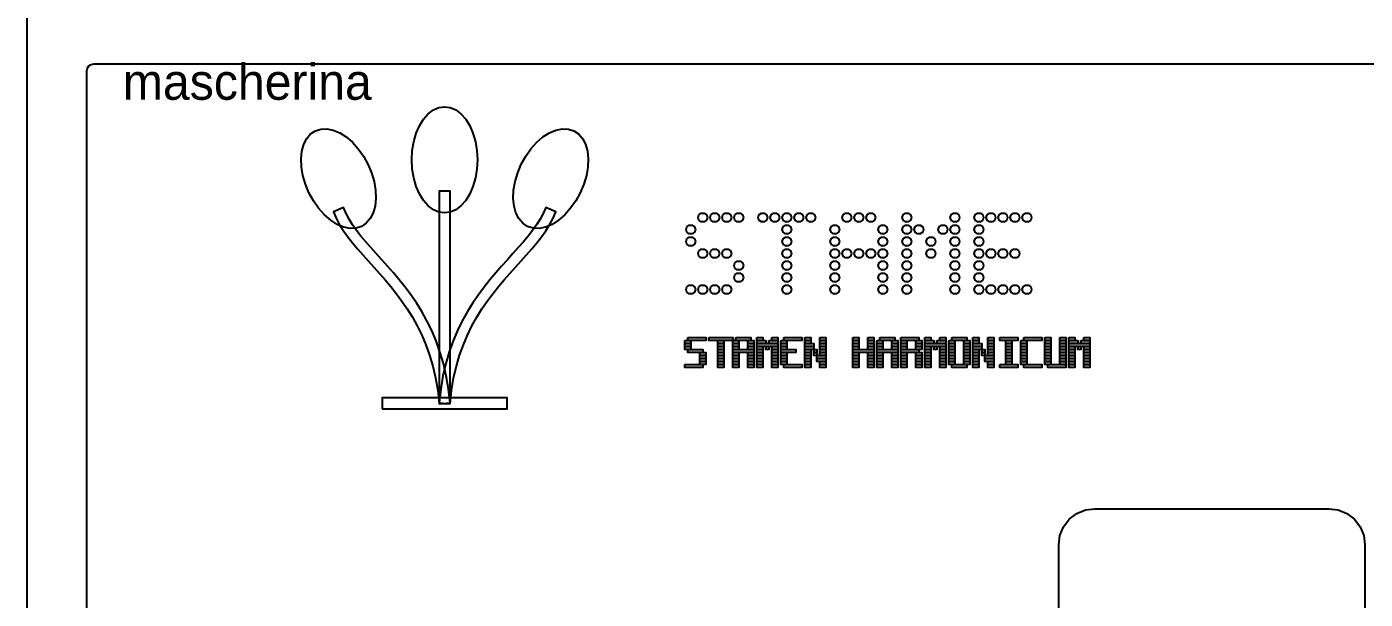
# Model space of a CAD drawing. Header units: millimetres. Extents: x 0 to 390, y 0 to 390.
# Drawn here: x 0 to 111.5, y 194.8 to 242.5 of the extents above; entities that cross this region are included whole.
import ezdxf

# ---------------------------------------------------------------- set-up
doc = ezdxf.new("R2010")
doc.units = ezdxf.units.MM
for name, color, linetype in [('INCISIONE', 7, 'CONTINUOUS'), ('SEGNO', 5, 'CONTINUOUS'), ('TAGLIO', 1, 'CONTINUOUS')]:
    doc.layers.add(name, color=color, linetype=linetype)

msp = doc.modelspace()

# ---------------------------------------------------------------- linework, layer by layer
at = {"layer": 'INCISIONE'}
for points in [[(37.53, 231.38), (37.489, 230.612), (37.365, 229.868), (37.164, 229.17), (36.891, 228.539), (36.555, 227.994), (36.165, 227.552), (35.734, 227.227), (35.274, 227.027), (34.8, 226.96), (34.326, 227.027), (33.866, 227.227), (33.435, 227.552), (33.045, 227.994), (32.709, 228.539), (32.436, 229.17), (32.235, 229.868), (32.111, 230.612), (32.07, 231.38), (32.111, 232.148), (32.235, 232.892), (32.436, 233.59), (32.709, 234.221), (33.045, 234.766), (33.435, 235.208), (33.866, 235.533), (34.326, 235.733), (34.8, 235.8), (35.274, 235.733), (35.734, 235.533), (36.165, 235.208), (36.555, 234.766), (36.891, 234.221), (37.164, 233.59), (37.365, 232.892), (37.489, 232.148)], [(28.418, 231.007), (28.715, 230.298), (28.928, 229.575), (29.05, 228.858), (29.079, 228.171), (29.013, 227.534), (28.854, 226.967), (28.607, 226.486), (28.28, 226.107), (27.883, 225.84), (27.426, 225.694), (26.926, 225.674), (26.396, 225.78), (25.853, 226.008), (25.313, 226.352), (24.792, 226.802), (24.308, 227.343), (23.873, 227.959), (23.502, 228.633), (23.205, 229.342), (22.992, 230.065), (22.87, 230.782), (22.841, 231.469), (22.907, 232.106), (23.066, 232.673), (23.313, 233.154), (23.64, 233.533), (24.037, 233.8), (24.494, 233.946), (24.994, 233.966), (25.524, 233.86), (26.067, 233.632), (26.607, 233.288), (27.128, 232.838), (27.612, 232.297), (28.047, 231.681)], [(46.098, 228.633), (45.727, 227.959), (45.292, 227.343), (44.808, 226.802), (44.287, 226.352), (43.747, 226.008), (43.204, 225.78), (42.674, 225.674), (42.174, 225.694), (41.717, 225.84), (41.32, 226.107), (40.993, 226.486), (40.746, 226.967), (40.587, 227.534), (40.521, 228.171), (40.55, 228.858), (40.672, 229.575), (40.885, 230.298), (41.182, 231.007), (41.553, 231.681), (41.988, 232.297), (42.472, 232.838), (42.993, 233.288), (43.533, 233.632), (44.076, 233.86), (44.606, 233.966), (45.106, 233.946), (45.563, 233.8), (45.96, 233.533), (46.287, 233.154), (46.534, 232.673), (46.693, 232.106), (46.759, 231.469), (46.73, 230.782), (46.608, 230.065), (46.395, 229.342)], [(35.255, 211.1), (35.255, 211.85), (35.255, 212.605), (35.255, 213.363), (35.255, 214.125), (35.255, 214.889), (35.255, 215.654), (35.255, 216.42), (35.255, 217.186), (35.255, 217.951), (35.255, 218.714), (35.255, 219.475), (35.255, 220.233), (35.255, 220.986), (35.255, 221.735), (35.255, 222.478), (35.255, 223.214), (35.255, 223.943), (35.255, 224.665), (35.255, 225.377), (35.255, 226.08), (35.255, 226.773), (35.255, 227.454), (35.255, 228.123), (35.255, 228.78), (34.345, 228.78), (34.345, 228.123), (34.345, 227.454), (34.345, 226.773), (34.345, 226.08), (34.345, 225.377), (34.345, 224.665), (34.345, 223.943), (34.345, 223.214), (34.345, 222.478), (34.345, 221.735), (34.345, 220.986), (34.345, 220.232), (34.345, 219.475), (34.345, 218.714), (34.345, 217.951), (34.345, 217.186), (34.345, 216.42), (34.345, 215.654), (34.345, 214.889), (34.345, 214.125), (34.345, 213.363), (34.345, 212.605), (34.345, 211.85), (34.345, 211.1)], [(35.252, 211.15), (35.124, 212.298), (34.938, 213.393), (34.7, 214.424), (34.415, 215.396), (34.088, 216.31), (33.723, 217.171), (33.325, 217.982), (32.9, 218.746), (32.453, 219.465), (31.987, 220.145), (31.51, 220.788), (31.025, 221.398), (30.537, 221.978), (30.052, 222.532), (29.575, 223.064), (29.109, 223.577), (28.661, 224.074), (28.235, 224.559), (27.835, 225.035), (27.466, 225.504), (27.133, 225.971), (26.84, 226.436), (26.59, 226.905), (26.378, 227.399), (25.542, 227.041), (25.77, 226.51), (26.053, 225.979), (26.378, 225.463), (26.738, 224.959), (27.129, 224.461), (27.545, 223.966), (27.981, 223.469), (28.434, 222.967), (28.899, 222.454), (29.371, 221.929), (29.846, 221.386), (30.32, 220.822), (30.788, 220.234), (31.246, 219.617), (31.69, 218.968), (32.116, 218.284), (32.519, 217.56), (32.895, 216.794), (33.24, 215.98), (33.55, 215.115), (33.82, 214.194), (34.046, 213.215), (34.223, 212.172), (34.348, 211.05)], [(35.252, 211.05), (35.377, 212.172), (35.554, 213.215), (35.78, 214.194), (36.05, 215.115), (36.36, 215.98), (36.705, 216.794), (37.081, 217.56), (37.484, 218.284), (37.91, 218.968), (38.354, 219.617), (38.812, 220.234), (39.28, 220.822), (39.754, 221.386), (40.229, 221.929), (40.701, 222.454), (41.166, 222.967), (41.619, 223.469), (42.055, 223.966), (42.471, 224.461), (42.862, 224.959), (43.222, 225.463), (43.547, 225.979), (43.83, 226.51), (44.058, 227.041), (43.222, 227.399), (43.01, 226.905), (42.76, 226.436), (42.467, 225.971), (42.134, 225.504), (41.765, 225.035), (41.365, 224.559), (40.939, 224.074), (40.491, 223.577), (40.025, 223.064), (39.548, 222.532), (39.063, 221.978), (38.575, 221.398), (38.09, 220.788), (37.613, 220.145), (37.147, 219.465), (36.7, 218.746), (36.275, 217.982), (35.877, 217.171), (35.512, 216.31), (35.185, 215.396), (34.9, 214.424), (34.662, 213.393), (34.476, 212.298), (34.348, 211.15)], [(56.69, 226.58), (56.616, 226.351), (56.421, 226.209), (56.179, 226.209), (55.984, 226.351), (55.91, 226.58), (55.984, 226.809), (56.179, 226.951), (56.421, 226.951), (56.616, 226.809)], [(57.69, 226.58), (57.616, 226.351), (57.421, 226.209), (57.179, 226.209), (56.984, 226.351), (56.91, 226.58), (56.984, 226.809), (57.179, 226.951), (57.421, 226.951), (57.616, 226.809)], [(58.69, 226.58), (58.616, 226.351), (58.421, 226.209), (58.179, 226.209), (57.984, 226.351), (57.91, 226.58), (57.984, 226.809), (58.179, 226.951), (58.421, 226.951), (58.616, 226.809)], [(59.69, 226.58), (59.616, 226.351), (59.421, 226.209), (59.179, 226.209), (58.984, 226.351), (58.91, 226.58), (58.984, 226.809), (59.179, 226.951), (59.421, 226.951), (59.616, 226.809)], [(61.69, 226.58), (61.616, 226.351), (61.421, 226.209), (61.179, 226.209), (60.984, 226.351), (60.91, 226.58), (60.984, 226.809), (61.179, 226.951), (61.421, 226.951), (61.616, 226.809)], [(62.69, 226.58), (62.616, 226.351), (62.421, 226.209), (62.179, 226.209), (61.984, 226.351), (61.91, 226.58), (61.984, 226.809), (62.179, 226.951), (62.421, 226.951), (62.616, 226.809)], [(63.69, 226.58), (63.616, 226.351), (63.421, 226.209), (63.179, 226.209), (62.984, 226.351), (62.91, 226.58), (62.984, 226.809), (63.179, 226.951), (63.421, 226.951), (63.616, 226.809)], [(64.69, 226.58), (64.616, 226.351), (64.421, 226.209), (64.179, 226.209), (63.984, 226.351), (63.91, 226.58), (63.984, 226.809), (64.179, 226.951), (64.421, 226.951), (64.616, 226.809)], [(65.69, 226.58), (65.616, 226.351), (65.421, 226.209), (65.179, 226.209), (64.984, 226.351), (64.91, 226.58), (64.984, 226.809), (65.179, 226.951), (65.421, 226.951), (65.616, 226.809)], [(68.69, 226.58), (68.616, 226.351), (68.421, 226.209), (68.179, 226.209), (67.984, 226.351), (67.91, 226.58), (67.984, 226.809), (68.179, 226.951), (68.421, 226.951), (68.616, 226.809)], [(69.69, 226.58), (69.616, 226.351), (69.421, 226.209), (69.179, 226.209), (68.984, 226.351), (68.91, 226.58), (68.984, 226.809), (69.179, 226.951), (69.421, 226.951), (69.616, 226.809)], [(70.69, 226.58), (70.616, 226.351), (70.421, 226.209), (70.179, 226.209), (69.984, 226.351), (69.91, 226.58), (69.984, 226.809), (70.179, 226.951), (70.421, 226.951), (70.616, 226.809)], [(73.69, 226.58), (73.616, 226.351), (73.421, 226.209), (73.179, 226.209), (72.984, 226.351), (72.91, 226.58), (72.984, 226.809), (73.179, 226.951), (73.421, 226.951), (73.616, 226.809)], [(77.69, 226.58), (77.616, 226.351), (77.421, 226.209), (77.179, 226.209), (76.984, 226.351), (76.91, 226.58), (76.984, 226.809), (77.179, 226.951), (77.421, 226.951), (77.616, 226.809)], [(79.69, 226.58), (79.616, 226.351), (79.421, 226.209), (79.179, 226.209), (78.984, 226.351), (78.91, 226.58), (78.984, 226.809), (79.179, 226.951), (79.421, 226.951), (79.616, 226.809)], [(80.69, 226.58), (80.616, 226.351), (80.421, 226.209), (80.179, 226.209), (79.984, 226.351), (79.91, 226.58), (79.984, 226.809), (80.179, 226.951), (80.421, 226.951), (80.616, 226.809)], [(81.69, 226.58), (81.616, 226.351), (81.421, 226.209), (81.179, 226.209), (80.984, 226.351), (80.91, 226.58), (80.984, 226.809), (81.179, 226.951), (81.421, 226.951), (81.616, 226.809)], [(82.69, 226.58), (82.616, 226.351), (82.421, 226.209), (82.179, 226.209), (81.984, 226.351), (81.91, 226.58), (81.984, 226.809), (82.179, 226.951), (82.421, 226.951), (82.616, 226.809)], [(83.69, 226.58), (83.616, 226.351), (83.421, 226.209), (83.179, 226.209), (82.984, 226.351), (82.91, 226.58), (82.984, 226.809), (83.179, 226.951), (83.421, 226.951), (83.616, 226.809)], [(55.69, 225.58), (55.616, 225.351), (55.421, 225.209), (55.179, 225.209), (54.984, 225.351), (54.91, 225.58), (54.984, 225.809), (55.179, 225.951), (55.421, 225.951), (55.616, 225.809)], [(63.69, 225.58), (63.616, 225.351), (63.421, 225.209), (63.179, 225.209), (62.984, 225.351), (62.91, 225.58), (62.984, 225.809), (63.179, 225.951), (63.421, 225.951), (63.616, 225.809)], [(67.69, 225.58), (67.616, 225.351), (67.421, 225.209), (67.179, 225.209), (66.984, 225.351), (66.91, 225.58), (66.984, 225.809), (67.179, 225.951), (67.421, 225.951), (67.616, 225.809)], [(71.69, 225.58), (71.616, 225.351), (71.421, 225.209), (71.179, 225.209), (70.984, 225.351), (70.91, 225.58), (70.984, 225.809), (71.179, 225.951), (71.421, 225.951), (71.616, 225.809)], [(73.69, 225.58), (73.616, 225.351), (73.421, 225.209), (73.179, 225.209), (72.984, 225.351), (72.91, 225.58), (72.984, 225.809), (73.179, 225.951), (73.421, 225.951), (73.616, 225.809)], [(74.69, 225.58), (74.616, 225.351), (74.421, 225.209), (74.179, 225.209), (73.984, 225.351), (73.91, 225.58), (73.984, 225.809), (74.179, 225.951), (74.421, 225.951), (74.616, 225.809)], [(76.69, 225.58), (76.616, 225.351), (76.421, 225.209), (76.179, 225.209), (75.984, 225.351), (75.91, 225.58), (75.984, 225.809), (76.179, 225.951), (76.421, 225.951), (76.616, 225.809)], [(77.69, 225.58), (77.616, 225.351), (77.421, 225.209), (77.179, 225.209), (76.984, 225.351), (76.91, 225.58), (76.984, 225.809), (77.179, 225.951), (77.421, 225.951), (77.616, 225.809)], [(79.69, 225.58), (79.616, 225.351), (79.421, 225.209), (79.179, 225.209), (78.984, 225.351), (78.91, 225.58), (78.984, 225.809), (79.179, 225.951), (79.421, 225.951), (79.616, 225.809)], [(55.69, 224.58), (55.616, 224.351), (55.421, 224.209), (55.179, 224.209), (54.984, 224.351), (54.91, 224.58), (54.984, 224.809), (55.179, 224.951), (55.421, 224.951), (55.616, 224.809)], [(63.69, 224.58), (63.616, 224.351), (63.421, 224.209), (63.179, 224.209), (62.984, 224.351), (62.91, 224.58), (62.984, 224.809), (63.179, 224.951), (63.421, 224.951), (63.616, 224.809)], [(67.69, 224.58), (67.616, 224.351), (67.421, 224.209), (67.179, 224.209), (66.984, 224.351), (66.91, 224.58), (66.984, 224.809), (67.179, 224.951), (67.421, 224.951), (67.616, 224.809)], [(71.69, 224.58), (71.616, 224.351), (71.421, 224.209), (71.179, 224.209), (70.984, 224.351), (70.91, 224.58), (70.984, 224.809), (71.179, 224.951), (71.421, 224.951), (71.616, 224.809)], [(73.69, 224.58), (73.616, 224.351), (73.421, 224.209), (73.179, 224.209), (72.984, 224.351), (72.91, 224.58), (72.984, 224.809), (73.179, 224.951), (73.421, 224.951), (73.616, 224.809)], [(75.69, 224.58), (75.616, 224.351), (75.421, 224.209), (75.179, 224.209), (74.984, 224.351), (74.91, 224.58), (74.984, 224.809), (75.179, 224.951), (75.421, 224.951), (75.616, 224.809)], [(77.69, 224.58), (77.616, 224.351), (77.421, 224.209), (77.179, 224.209), (76.984, 224.351), (76.91, 224.58), (76.984, 224.809), (77.179, 224.951), (77.421, 224.951), (77.616, 224.809)], [(79.69, 224.58), (79.616, 224.351), (79.421, 224.209), (79.179, 224.209), (78.984, 224.351), (78.91, 224.58), (78.984, 224.809), (79.179, 224.951), (79.421, 224.951), (79.616, 224.809)], [(56.69, 223.58), (56.616, 223.351), (56.421, 223.209), (56.179, 223.209), (55.984, 223.351), (55.91, 223.58), (55.984, 223.809), (56.179, 223.951), (56.421, 223.951), (56.616, 223.809)], [(57.69, 223.58), (57.616, 223.351), (57.421, 223.209), (57.179, 223.209), (56.984, 223.351), (56.91, 223.58), (56.984, 223.809), (57.179, 223.951), (57.421, 223.951), (57.616, 223.809)], [(58.69, 223.58), (58.616, 223.351), (58.421, 223.209), (58.179, 223.209), (57.984, 223.351), (57.91, 223.58), (57.984, 223.809), (58.179, 223.951), (58.421, 223.951), (58.616, 223.809)], [(59.69, 222.58), (59.616, 222.351), (59.421, 222.209), (59.179, 222.209), (58.984, 222.351), (58.91, 222.58), (58.984, 222.809), (59.179, 222.951), (59.421, 222.951), (59.616, 222.809)], [(63.69, 223.58), (63.616, 223.351), (63.421, 223.209), (63.179, 223.209), (62.984, 223.351), (62.91, 223.58), (62.984, 223.809), (63.179, 223.951), (63.421, 223.951), (63.616, 223.809)], [(63.69, 222.58), (63.616, 222.351), (63.421, 222.209), (63.179, 222.209), (62.984, 222.351), (62.91, 222.58), (62.984, 222.809), (63.179, 222.951), (63.421, 222.951), (63.616, 222.809)], [(67.69, 223.58), (67.616, 223.351), (67.421, 223.209), (67.179, 223.209), (66.984, 223.351), (66.91, 223.58), (66.984, 223.809), (67.179, 223.951), (67.421, 223.951), (67.616, 223.809)], [(67.69, 222.58), (67.616, 222.351), (67.421, 222.209), (67.179, 222.209), (66.984, 222.351), (66.91, 222.58), (66.984, 222.809), (67.179, 222.951), (67.421, 222.951), (67.616, 222.809)], [(68.69, 223.58), (68.616, 223.351), (68.421, 223.209), (68.179, 223.209), (67.984, 223.351), (67.91, 223.58), (67.984, 223.809), (68.179, 223.951), (68.421, 223.951), (68.616, 223.809)], [(69.69, 223.58), (69.616, 223.351), (69.421, 223.209), (69.179, 223.209), (68.984, 223.351), (68.91, 223.58), (68.984, 223.809), (69.179, 223.951), (69.421, 223.951), (69.616, 223.809)], [(70.69, 223.58), (70.616, 223.351), (70.421, 223.209), (70.179, 223.209), (69.984, 223.351), (69.91, 223.58), (69.984, 223.809), (70.179, 223.951), (70.421, 223.951), (70.616, 223.809)], [(71.69, 223.58), (71.616, 223.351), (71.421, 223.209), (71.179, 223.209), (70.984, 223.351), (70.91, 223.58), (70.984, 223.809), (71.179, 223.951), (71.421, 223.951), (71.616, 223.809)], [(71.69, 222.58), (71.616, 222.351), (71.421, 222.209), (71.179, 222.209), (70.984, 222.351), (70.91, 222.58), (70.984, 222.809), (71.179, 222.951), (71.421, 222.951), (71.616, 222.809)], [(73.69, 223.58), (73.616, 223.351), (73.421, 223.209), (73.179, 223.209), (72.984, 223.351), (72.91, 223.58), (72.984, 223.809), (73.179, 223.951), (73.421, 223.951), (73.616, 223.809)], [(73.69, 222.58), (73.616, 222.351), (73.421, 222.209), (73.179, 222.209), (72.984, 222.351), (72.91, 222.58), (72.984, 222.809), (73.179, 222.951), (73.421, 222.951), (73.616, 222.809)], [(75.69, 223.58), (75.616, 223.351), (75.421, 223.209), (75.179, 223.209), (74.984, 223.351), (74.91, 223.58), (74.984, 223.809), (75.179, 223.951), (75.421, 223.951), (75.616, 223.809)], [(77.69, 223.58), (77.616, 223.351), (77.421, 223.209), (77.179, 223.209), (76.984, 223.351), (76.91, 223.58), (76.984, 223.809), (77.179, 223.951), (77.421, 223.951), (77.616, 223.809)], [(77.69, 222.58), (77.616, 222.351), (77.421, 222.209), (77.179, 222.209), (76.984, 222.351), (76.91, 222.58), (76.984, 222.809), (77.179, 222.951), (77.421, 222.951), (77.616, 222.809)], [(79.69, 223.58), (79.616, 223.351), (79.421, 223.209), (79.179, 223.209), (78.984, 223.351), (78.91, 223.58), (78.984, 223.809), (79.179, 223.951), (79.421, 223.951), (79.616, 223.809)], [(79.69, 222.58), (79.616, 222.351), (79.421, 222.209), (79.179, 222.209), (78.984, 222.351), (78.91, 222.58), (78.984, 222.809), (79.179, 222.951), (79.421, 222.951), (79.616, 222.809)], [(80.69, 223.58), (80.616, 223.351), (80.421, 223.209), (80.179, 223.209), (79.984, 223.351), (79.91, 223.58), (79.984, 223.809), (80.179, 223.951), (80.421, 223.951), (80.616, 223.809)], [(81.69, 223.58), (81.616, 223.351), (81.421, 223.209), (81.179, 223.209), (80.984, 223.351), (80.91, 223.58), (80.984, 223.809), (81.179, 223.951), (81.421, 223.951), (81.616, 223.809)], [(82.69, 223.58), (82.616, 223.351), (82.421, 223.209), (82.179, 223.209), (81.984, 223.351), (81.91, 223.58), (81.984, 223.809), (82.179, 223.951), (82.421, 223.951), (82.616, 223.809)], [(59.69, 221.58), (59.616, 221.351), (59.421, 221.209), (59.179, 221.209), (58.984, 221.351), (58.91, 221.58), (58.984, 221.809), (59.179, 221.951), (59.421, 221.951), (59.616, 221.809)], [(63.69, 221.58), (63.616, 221.351), (63.421, 221.209), (63.179, 221.209), (62.984, 221.351), (62.91, 221.58), (62.984, 221.809), (63.179, 221.951), (63.421, 221.951), (63.616, 221.809)], [(67.69, 221.58), (67.616, 221.351), (67.421, 221.209), (67.179, 221.209), (66.984, 221.351), (66.91, 221.58), (66.984, 221.809), (67.179, 221.951), (67.421, 221.951), (67.616, 221.809)], [(71.69, 221.58), (71.616, 221.351), (71.421, 221.209), (71.179, 221.209), (70.984, 221.351), (70.91, 221.58), (70.984, 221.809), (71.179, 221.951), (71.421, 221.951), (71.616, 221.809)], [(73.69, 221.58), (73.616, 221.351), (73.421, 221.209), (73.179, 221.209), (72.984, 221.351), (72.91, 221.58), (72.984, 221.809), (73.179, 221.951), (73.421, 221.951), (73.616, 221.809)], [(77.69, 221.58), (77.616, 221.351), (77.421, 221.209), (77.179, 221.209), (76.984, 221.351), (76.91, 221.58), (76.984, 221.809), (77.179, 221.951), (77.421, 221.951), (77.616, 221.809)], [(79.69, 221.58), (79.616, 221.351), (79.421, 221.209), (79.179, 221.209), (78.984, 221.351), (78.91, 221.58), (78.984, 221.809), (79.179, 221.951), (79.421, 221.951), (79.616, 221.809)], [(55.69, 220.58), (55.616, 220.351), (55.421, 220.209), (55.179, 220.209), (54.984, 220.351), (54.91, 220.58), (54.984, 220.809), (55.179, 220.951), (55.421, 220.951), (55.616, 220.809)], [(56.69, 220.58), (56.616, 220.351), (56.421, 220.209), (56.179, 220.209), (55.984, 220.351), (55.91, 220.58), (55.984, 220.809), (56.179, 220.951), (56.421, 220.951), (56.616, 220.809)], [(57.69, 220.58), (57.616, 220.351), (57.421, 220.209), (57.179, 220.209), (56.984, 220.351), (56.91, 220.58), (56.984, 220.809), (57.179, 220.951), (57.421, 220.951), (57.616, 220.809)], [(58.69, 220.58), (58.616, 220.351), (58.421, 220.209), (58.179, 220.209), (57.984, 220.351), (57.91, 220.58), (57.984, 220.809), (58.179, 220.951), (58.421, 220.951), (58.616, 220.809)], [(63.69, 220.58), (63.616, 220.351), (63.421, 220.209), (63.179, 220.209), (62.984, 220.351), (62.91, 220.58), (62.984, 220.809), (63.179, 220.951), (63.421, 220.951), (63.616, 220.809)], [(67.69, 220.58), (67.616, 220.351), (67.421, 220.209), (67.179, 220.209), (66.984, 220.351), (66.91, 220.58), (66.984, 220.809), (67.179, 220.951), (67.421, 220.951), (67.616, 220.809)], [(71.69, 220.58), (71.616, 220.351), (71.421, 220.209), (71.179, 220.209), (70.984, 220.351), (70.91, 220.58), (70.984, 220.809), (71.179, 220.951), (71.421, 220.951), (71.616, 220.809)], [(73.69, 220.58), (73.616, 220.351), (73.421, 220.209), (73.179, 220.209), (72.984, 220.351), (72.91, 220.58), (72.984, 220.809), (73.179, 220.951), (73.421, 220.951), (73.616, 220.809)], [(77.69, 220.58), (77.616, 220.351), (77.421, 220.209), (77.179, 220.209), (76.984, 220.351), (76.91, 220.58), (76.984, 220.809), (77.179, 220.951), (77.421, 220.951), (77.616, 220.809)], [(79.69, 220.58), (79.616, 220.351), (79.421, 220.209), (79.179, 220.209), (78.984, 220.351), (78.91, 220.58), (78.984, 220.809), (79.179, 220.951), (79.421, 220.951), (79.616, 220.809)], [(80.69, 220.58), (80.616, 220.351), (80.421, 220.209), (80.179, 220.209), (79.984, 220.351), (79.91, 220.58), (79.984, 220.809), (80.179, 220.951), (80.421, 220.951), (80.616, 220.809)], [(81.69, 220.58), (81.616, 220.351), (81.421, 220.209), (81.179, 220.209), (80.984, 220.351), (80.91, 220.58), (80.984, 220.809), (81.179, 220.951), (81.421, 220.951), (81.616, 220.809)], [(82.69, 220.58), (82.616, 220.351), (82.421, 220.209), (82.179, 220.209), (81.984, 220.351), (81.91, 220.58), (81.984, 220.809), (82.179, 220.951), (82.421, 220.951), (82.616, 220.809)], [(83.69, 220.58), (83.616, 220.351), (83.421, 220.209), (83.179, 220.209), (82.984, 220.351), (82.91, 220.58), (82.984, 220.809), (83.179, 220.951), (83.421, 220.951), (83.616, 220.809)], [(54.8, 216.33), (55.3, 216.33), (55.3, 216.08), (54.8, 216.08)], [(55.05, 216.58), (56.55, 216.58), (56.55, 216.33), (55.05, 216.33)], [(56.8, 216.58), (58.8, 216.58), (58.8, 216.33), (56.8, 216.33)], [(57.55, 216.33), (58.05, 216.33), (58.05, 216.08), (57.55, 216.08)], [(58.8, 216.33), (59.3, 216.33), (59.3, 216.08), (58.8, 216.08)], [(59.05, 216.58), (60.3, 216.58), (60.3, 216.33), (59.05, 216.33)], [(60.05, 216.33), (60.55, 216.33), (60.55, 216.08), (60.05, 216.08)], [(60.8, 216.58), (61.3, 216.58), (61.3, 216.33), (60.8, 216.33)], [(60.8, 216.33), (61.55, 216.33), (61.55, 216.08), (60.8, 216.08)], [(61.8, 216.33), (62.55, 216.33), (62.55, 216.08), (61.8, 216.08)], [(62.05, 216.58), (62.55, 216.58), (62.55, 216.33), (62.05, 216.33)], [(62.8, 216.33), (63.3, 216.33), (63.3, 216.08), (62.8, 216.08)], [(63.05, 216.58), (64.55, 216.58), (64.55, 216.33), (63.05, 216.33)], [(64.8, 216.58), (65.3, 216.58), (65.3, 216.33), (64.8, 216.33)], [(64.8, 216.33), (65.3, 216.33), (65.3, 216.08), (64.8, 216.08)], [(66.05, 216.58), (66.55, 216.58), (66.55, 216.33), (66.05, 216.33)], [(66.05, 216.33), (66.55, 216.33), (66.55, 216.08), (66.05, 216.08)], [(68.8, 216.58), (69.3, 216.58), (69.3, 216.33), (68.8, 216.33)], [(68.8, 216.33), (69.3, 216.33), (69.3, 216.08), (68.8, 216.08)], [(70.05, 216.58), (70.55, 216.58), (70.55, 216.33), (70.05, 216.33)], [(70.05, 216.33), (70.55, 216.33), (70.55, 216.08), (70.05, 216.08)], [(70.8, 216.33), (71.3, 216.33), (71.3, 216.08), (70.8, 216.08)], [(71.05, 216.58), (72.3, 216.58), (72.3, 216.33), (71.05, 216.33)], [(72.05, 216.33), (72.55, 216.33), (72.55, 216.08), (72.05, 216.08)], [(72.8, 216.58), (74.3, 216.58), (74.3, 216.33), (72.8, 216.33)], [(72.8, 216.33), (73.3, 216.33), (73.3, 216.08), (72.8, 216.08)], [(74.05, 216.33), (74.55, 216.33), (74.55, 216.08), (74.05, 216.08)], [(74.8, 216.58), (75.3, 216.58), (75.3, 216.33), (74.8, 216.33)], [(74.8, 216.33), (75.55, 216.33), (75.55, 216.08), (74.8, 216.08)], [(75.8, 216.33), (76.55, 216.33), (76.55, 216.08), (75.8, 216.08)], [(76.05, 216.58), (76.55, 216.58), (76.55, 216.33), (76.05, 216.33)], [(76.8, 216.33), (77.3, 216.33), (77.3, 216.08), (76.8, 216.08)], [(77.05, 216.58), (78.3, 216.58), (78.3, 216.33), (77.05, 216.33)], [(78.05, 216.33), (78.55, 216.33), (78.55, 216.08), (78.05, 216.08)], [(78.8, 216.58), (79.3, 216.58), (79.3, 216.33), (78.8, 216.33)], [(78.8, 216.33), (79.3, 216.33), (79.3, 216.08), (78.8, 216.08)], [(80.05, 216.58), (80.55, 216.58), (80.55, 216.33), (80.05, 216.33)], [(80.05, 216.33), (80.55, 216.33), (80.55, 216.08), (80.05, 216.08)], [(81.05, 216.58), (82.55, 216.58), (82.55, 216.33), (81.05, 216.33)], [(81.55, 216.33), (82.05, 216.33), (82.05, 216.08), (81.55, 216.08)], [(82.8, 216.33), (83.3, 216.33), (83.3, 216.08), (82.8, 216.08)], [(83.05, 216.58), (84.55, 216.58), (84.55, 216.33), (83.05, 216.33)], [(84.8, 216.58), (85.3, 216.58), (85.3, 216.33), (84.8, 216.33)], [(84.8, 216.33), (85.3, 216.33), (85.3, 216.08), (84.8, 216.08)], [(86.05, 216.58), (86.55, 216.58), (86.55, 216.33), (86.05, 216.33)], [(86.05, 216.33), (86.55, 216.33), (86.55, 216.08), (86.05, 216.08)], [(86.8, 216.58), (87.3, 216.58), (87.3, 216.33), (86.8, 216.33)], [(86.8, 216.33), (87.55, 216.33), (87.55, 216.08), (86.8, 216.08)], [(87.8, 216.33), (88.55, 216.33), (88.55, 216.08), (87.8, 216.08)], [(88.05, 216.58), (88.55, 216.58), (88.55, 216.33), (88.05, 216.33)], [(54.8, 216.08), (55.3, 216.08), (55.3, 215.83), (54.8, 215.83)], [(54.8, 215.83), (55.3, 215.83), (55.3, 215.58), (54.8, 215.58)], [(55.05, 215.58), (56.3, 215.58), (56.3, 215.33), (55.05, 215.33)], [(56.05, 215.33), (56.55, 215.33), (56.55, 215.08), (56.05, 215.08)], [(57.55, 216.08), (58.05, 216.08), (58.05, 215.83), (57.55, 215.83)], [(57.55, 215.83), (58.05, 215.83), (58.05, 215.58), (57.55, 215.58)], [(57.55, 215.58), (58.05, 215.58), (58.05, 215.33), (57.55, 215.33)], [(57.55, 215.33), (58.05, 215.33), (58.05, 215.08), (57.55, 215.08)], [(58.8, 216.08), (59.3, 216.08), (59.3, 215.83), (58.8, 215.83)], [(58.8, 215.83), (59.3, 215.83), (59.3, 215.58), (58.8, 215.58)], [(58.8, 215.58), (60.55, 215.58), (60.55, 215.33), (58.8, 215.33)], [(58.8, 215.33), (59.3, 215.33), (59.3, 215.08), (58.8, 215.08)], [(60.05, 216.08), (60.55, 216.08), (60.55, 215.83), (60.05, 215.83)], [(60.05, 215.83), (60.55, 215.83), (60.55, 215.58), (60.05, 215.58)], [(60.05, 215.33), (60.55, 215.33), (60.55, 215.08), (60.05, 215.08)], [(60.8, 216.08), (62.55, 216.08), (62.55, 215.83), (60.8, 215.83)], [(60.8, 215.83), (61.3, 215.83), (61.3, 215.58), (60.8, 215.58)], [(60.8, 215.58), (61.3, 215.58), (61.3, 215.33), (60.8, 215.33)], [(60.8, 215.33), (61.3, 215.33), (61.3, 215.08), (60.8, 215.08)], [(61.55, 215.83), (61.8, 215.83), (61.8, 215.58), (61.55, 215.58)], [(62.05, 215.83), (62.55, 215.83), (62.55, 215.58), (62.05, 215.58)], [(62.05, 215.58), (62.55, 215.58), (62.55, 215.33), (62.05, 215.33)], [(62.05, 215.33), (62.55, 215.33), (62.55, 215.08), (62.05, 215.08)], [(62.8, 216.08), (63.3, 216.08), (63.3, 215.83), (62.8, 215.83)], [(62.8, 215.83), (63.3, 215.83), (63.3, 215.58), (62.8, 215.58)], [(62.8, 215.58), (64.05, 215.58), (64.05, 215.33), (62.8, 215.33)], [(62.8, 215.33), (63.3, 215.33), (63.3, 215.08), (62.8, 215.08)], [(64.8, 216.08), (65.55, 216.08), (65.55, 215.83), (64.8, 215.83)], [(64.8, 215.83), (65.55, 215.83), (65.55, 215.58), (64.8, 215.58)], [(64.8, 215.58), (65.3, 215.58), (65.3, 215.33), (64.8, 215.33)], [(64.8, 215.33), (65.3, 215.33), (65.3, 215.08), (64.8, 215.08)], [(65.55, 215.58), (65.8, 215.58), (65.8, 215.33), (65.55, 215.33)], [(65.55, 215.33), (65.8, 215.33), (65.8, 215.08), (65.55, 215.08)], [(66.05, 216.08), (66.55, 216.08), (66.55, 215.83), (66.05, 215.83)], [(66.05, 215.83), (66.55, 215.83), (66.55, 215.58), (66.05, 215.58)], [(66.05, 215.58), (66.55, 215.58), (66.55, 215.33), (66.05, 215.33)], [(66.05, 215.33), (66.55, 215.33), (66.55, 215.08), (66.05, 215.08)], [(68.8, 216.08), (69.3, 216.08), (69.3, 215.83), (68.8, 215.83)], [(68.8, 215.83), (69.3, 215.83), (69.3, 215.58), (68.8, 215.58)], [(68.8, 215.58), (70.55, 215.58), (70.55, 215.33), (68.8, 215.33)], [(68.8, 215.33), (69.3, 215.33), (69.3, 215.08), (68.8, 215.08)], [(70.05, 216.08), (70.55, 216.08), (70.55, 215.83), (70.05, 215.83)], [(70.05, 215.83), (70.55, 215.83), (70.55, 215.58), (70.05, 215.58)], [(70.05, 215.33), (70.55, 215.33), (70.55, 215.08), (70.05, 215.08)], [(70.8, 216.08), (71.3, 216.08), (71.3, 215.83), (70.8, 215.83)], [(70.8, 215.83), (71.3, 215.83), (71.3, 215.58), (70.8, 215.58)], [(70.8, 215.58), (72.55, 215.58), (72.55, 215.33), (70.8, 215.33)], [(70.8, 215.33), (71.3, 215.33), (71.3, 215.08), (70.8, 215.08)], [(72.05, 216.08), (72.55, 216.08), (72.55, 215.83), (72.05, 215.83)], [(72.05, 215.83), (72.55, 215.83), (72.55, 215.58), (72.05, 215.58)], [(72.05, 215.33), (72.55, 215.33), (72.55, 215.08), (72.05, 215.08)], [(72.8, 216.08), (73.3, 216.08), (73.3, 215.83), (72.8, 215.83)], [(72.8, 215.83), (73.3, 215.83), (73.3, 215.58), (72.8, 215.58)], [(72.8, 215.58), (74.3, 215.58), (74.3, 215.33), (72.8, 215.33)], [(72.8, 215.33), (73.3, 215.33), (73.3, 215.08), (72.8, 215.08)], [(74.05, 216.08), (74.55, 216.08), (74.55, 215.83), (74.05, 215.83)], [(74.05, 215.83), (74.55, 215.83), (74.55, 215.58), (74.05, 215.58)], [(74.05, 215.33), (74.55, 215.33), (74.55, 215.08), (74.05, 215.08)], [(74.8, 216.08), (76.55, 216.08), (76.55, 215.83), (74.8, 215.83)], [(74.8, 215.83), (75.3, 215.83), (75.3, 215.58), (74.8, 215.58)], [(74.8, 215.58), (75.3, 215.58), (75.3, 215.33), (74.8, 215.33)], [(74.8, 215.33), (75.3, 215.33), (75.3, 215.08), (74.8, 215.08)], [(75.55, 215.83), (75.8, 215.83), (75.8, 215.58), (75.55, 215.58)], [(76.05, 215.83), (76.55, 215.83), (76.55, 215.58), (76.05, 215.58)], [(76.05, 215.58), (76.55, 215.58), (76.55, 215.33), (76.05, 215.33)], [(76.05, 215.33), (76.55, 215.33), (76.55, 215.08), (76.05, 215.08)], [(76.8, 216.08), (77.3, 216.08), (77.3, 215.83), (76.8, 215.83)], [(76.8, 215.83), (77.3, 215.83), (77.3, 215.58), (76.8, 215.58)], [(76.8, 215.58), (77.3, 215.58), (77.3, 215.33), (76.8, 215.33)], [(76.8, 215.33), (77.3, 215.33), (77.3, 215.08), (76.8, 215.08)], [(78.05, 216.08), (78.55, 216.08), (78.55, 215.83), (78.05, 215.83)], [(78.05, 215.83), (78.55, 215.83), (78.55, 215.58), (78.05, 215.58)], [(78.05, 215.58), (78.55, 215.58), (78.55, 215.33), (78.05, 215.33)], [(78.05, 215.33), (78.55, 215.33), (78.55, 215.08), (78.05, 215.08)], [(78.8, 216.08), (79.55, 216.08), (79.55, 215.83), (78.8, 215.83)], [(78.8, 215.83), (79.55, 215.83), (79.55, 215.58), (78.8, 215.58)], [(78.8, 215.58), (79.3, 215.58), (79.3, 215.33), (78.8, 215.33)], [(78.8, 215.33), (79.3, 215.33), (79.3, 215.08), (78.8, 215.08)], [(79.55, 215.58), (79.8, 215.58), (79.8, 215.33), (79.55, 215.33)], [(79.55, 215.33), (79.8, 215.33), (79.8, 215.08), (79.55, 215.08)], [(80.05, 216.08), (80.55, 216.08), (80.55, 215.83), (80.05, 215.83)], [(80.05, 215.83), (80.55, 215.83), (80.55, 215.58), (80.05, 215.58)], [(80.05, 215.58), (80.55, 215.58), (80.55, 215.33), (80.05, 215.33)], [(80.05, 215.33), (80.55, 215.33), (80.55, 215.08), (80.05, 215.08)], [(81.55, 216.08), (82.05, 216.08), (82.05, 215.83), (81.55, 215.83)], [(81.55, 215.83), (82.05, 215.83), (82.05, 215.58), (81.55, 215.58)], [(81.55, 215.58), (82.05, 215.58), (82.05, 215.33), (81.55, 215.33)], [(81.55, 215.33), (82.05, 215.33), (82.05, 215.08), (81.55, 215.08)], [(82.8, 216.08), (83.3, 216.08), (83.3, 215.83), (82.8, 215.83)], [(82.8, 215.83), (83.3, 215.83), (83.3, 215.58), (82.8, 215.58)], [(82.8, 215.58), (83.3, 215.58), (83.3, 215.33), (82.8, 215.33)], [(82.8, 215.33), (83.3, 215.33), (83.3, 215.08), (82.8, 215.08)], [(84.8, 216.08), (85.3, 216.08), (85.3, 215.83), (84.8, 215.83)], [(84.8, 215.83), (85.3, 215.83), (85.3, 215.58), (84.8, 215.58)], [(84.8, 215.58), (85.3, 215.58), (85.3, 215.33), (84.8, 215.33)], [(84.8, 215.33), (85.3, 215.33), (85.3, 215.08), (84.8, 215.08)], [(86.05, 216.08), (86.55, 216.08), (86.55, 215.83), (86.05, 215.83)], [(86.05, 215.83), (86.55, 215.83), (86.55, 215.58), (86.05, 215.58)], [(86.05, 215.58), (86.55, 215.58), (86.55, 215.33), (86.05, 215.33)], [(86.05, 215.33), (86.55, 215.33), (86.55, 215.08), (86.05, 215.08)], [(86.8, 216.08), (88.55, 216.08), (88.55, 215.83), (86.8, 215.83)], [(86.8, 215.83), (87.3, 215.83), (87.3, 215.58), (86.8, 215.58)], [(86.8, 215.58), (87.3, 215.58), (87.3, 215.33), (86.8, 215.33)], [(86.8, 215.33), (87.3, 215.33), (87.3, 215.08), (86.8, 215.08)], [(87.55, 215.83), (87.8, 215.83), (87.8, 215.58), (87.55, 215.58)], [(88.05, 215.83), (88.55, 215.83), (88.55, 215.58), (88.05, 215.58)], [(88.05, 215.58), (88.55, 215.58), (88.55, 215.33), (88.05, 215.33)], [(88.05, 215.33), (88.55, 215.33), (88.55, 215.08), (88.05, 215.08)], [(54.8, 214.33), (56.3, 214.33), (56.3, 214.08), (54.8, 214.08)], [(56.05, 215.08), (56.55, 215.08), (56.55, 214.83), (56.05, 214.83)], [(56.05, 214.83), (56.55, 214.83), (56.55, 214.58), (56.05, 214.58)], [(56.05, 214.58), (56.55, 214.58), (56.55, 214.33), (56.05, 214.33)], [(57.55, 215.08), (58.05, 215.08), (58.05, 214.83), (57.55, 214.83)], [(57.55, 214.83), (58.05, 214.83), (58.05, 214.58), (57.55, 214.58)], [(57.55, 214.58), (58.05, 214.58), (58.05, 214.33), (57.55, 214.33)], [(57.55, 214.33), (58.05, 214.33), (58.05, 214.08), (57.55, 214.08)], [(58.8, 215.08), (59.3, 215.08), (59.3, 214.83), (58.8, 214.83)], [(58.8, 214.83), (59.3, 214.83), (59.3, 214.58), (58.8, 214.58)], [(58.8, 214.58), (59.3, 214.58), (59.3, 214.33), (58.8, 214.33)], [(58.8, 214.33), (59.3, 214.33), (59.3, 214.08), (58.8, 214.08)], [(60.05, 215.08), (60.55, 215.08), (60.55, 214.83), (60.05, 214.83)], [(60.05, 214.83), (60.55, 214.83), (60.55, 214.58), (60.05, 214.58)], [(60.05, 214.58), (60.55, 214.58), (60.55, 214.33), (60.05, 214.33)], [(60.05, 214.33), (60.55, 214.33), (60.55, 214.08), (60.05, 214.08)], [(60.8, 215.08), (61.3, 215.08), (61.3, 214.83), (60.8, 214.83)], [(60.8, 214.83), (61.3, 214.83), (61.3, 214.58), (60.8, 214.58)], [(60.8, 214.58), (61.3, 214.58), (61.3, 214.33), (60.8, 214.33)], [(60.8, 214.33), (61.3, 214.33), (61.3, 214.08), (60.8, 214.08)], [(62.05, 215.08), (62.55, 215.08), (62.55, 214.83), (62.05, 214.83)], [(62.05, 214.83), (62.55, 214.83), (62.55, 214.58), (62.05, 214.58)], [(62.05, 214.58), (62.55, 214.58), (62.55, 214.33), (62.05, 214.33)], [(62.05, 214.33), (62.55, 214.33), (62.55, 214.08), (62.05, 214.08)], [(62.8, 215.08), (63.3, 215.08), (63.3, 214.83), (62.8, 214.83)], [(62.8, 214.83), (63.3, 214.83), (63.3, 214.58), (62.8, 214.58)], [(62.8, 214.58), (63.3, 214.58), (63.3, 214.33), (62.8, 214.33)], [(63.05, 214.33), (64.55, 214.33), (64.55, 214.08), (63.05, 214.08)], [(64.8, 215.08), (65.3, 215.08), (65.3, 214.83), (64.8, 214.83)], [(64.8, 214.83), (65.3, 214.83), (65.3, 214.58), (64.8, 214.58)], [(64.8, 214.58), (65.3, 214.58), (65.3, 214.33), (64.8, 214.33)], [(64.8, 214.33), (65.3, 214.33), (65.3, 214.08), (64.8, 214.08)], [(65.8, 215.08), (66.55, 215.08), (66.55, 214.83), (65.8, 214.83)], [(65.8, 214.83), (66.55, 214.83), (66.55, 214.58), (65.8, 214.58)], [(66.05, 214.58), (66.55, 214.58), (66.55, 214.33), (66.05, 214.33)], [(66.05, 214.33), (66.55, 214.33), (66.55, 214.08), (66.05, 214.08)], [(68.8, 215.08), (69.3, 215.08), (69.3, 214.83), (68.8, 214.83)], [(68.8, 214.83), (69.3, 214.83), (69.3, 214.58), (68.8, 214.58)], [(68.8, 214.58), (69.3, 214.58), (69.3, 214.33), (68.8, 214.33)], [(68.8, 214.33), (69.3, 214.33), (69.3, 214.08), (68.8, 214.08)], [(70.05, 215.08), (70.55, 215.08), (70.55, 214.83), (70.05, 214.83)], [(70.05, 214.83), (70.55, 214.83), (70.55, 214.58), (70.05, 214.58)], [(70.05, 214.58), (70.55, 214.58), (70.55, 214.33), (70.05, 214.33)], [(70.05, 214.33), (70.55, 214.33), (70.55, 214.08), (70.05, 214.08)], [(70.8, 215.08), (71.3, 215.08), (71.3, 214.83), (70.8, 214.83)], [(70.8, 214.83), (71.3, 214.83), (71.3, 214.58), (70.8, 214.58)], [(70.8, 214.58), (71.3, 214.58), (71.3, 214.33), (70.8, 214.33)], [(70.8, 214.33), (71.3, 214.33), (71.3, 214.08), (70.8, 214.08)], [(72.05, 215.08), (72.55, 215.08), (72.55, 214.83), (72.05, 214.83)], [(72.05, 214.83), (72.55, 214.83), (72.55, 214.58), (72.05, 214.58)], [(72.05, 214.58), (72.55, 214.58), (72.55, 214.33), (72.05, 214.33)], [(72.05, 214.33), (72.55, 214.33), (72.55, 214.08), (72.05, 214.08)], [(72.8, 215.08), (73.3, 215.08), (73.3, 214.83), (72.8, 214.83)], [(72.8, 214.83), (73.3, 214.83), (73.3, 214.58), (72.8, 214.58)], [(72.8, 214.58), (73.3, 214.58), (73.3, 214.33), (72.8, 214.33)], [(72.8, 214.33), (73.3, 214.33), (73.3, 214.08), (72.8, 214.08)], [(74.05, 215.08), (74.55, 215.08), (74.55, 214.83), (74.05, 214.83)], [(74.05, 214.83), (74.55, 214.83), (74.55, 214.58), (74.05, 214.58)], [(74.05, 214.58), (74.55, 214.58), (74.55, 214.33), (74.05, 214.33)], [(74.05, 214.33), (74.55, 214.33), (74.55, 214.08), (74.05, 214.08)], [(74.8, 215.08), (75.3, 215.08), (75.3, 214.83), (74.8, 214.83)], [(74.8, 214.83), (75.3, 214.83), (75.3, 214.58), (74.8, 214.58)], [(74.8, 214.58), (75.3, 214.58), (75.3, 214.33), (74.8, 214.33)], [(74.8, 214.33), (75.3, 214.33), (75.3, 214.08), (74.8, 214.08)], [(76.05, 215.08), (76.55, 215.08), (76.55, 214.83), (76.05, 214.83)], [(76.05, 214.83), (76.55, 214.83), (76.55, 214.58), (76.05, 214.58)], [(76.05, 214.58), (76.55, 214.58), (76.55, 214.33), (76.05, 214.33)], [(76.05, 214.33), (76.55, 214.33), (76.55, 214.08), (76.05, 214.08)], [(76.8, 215.08), (77.3, 215.08), (77.3, 214.83), (76.8, 214.83)], [(76.8, 214.83), (77.3, 214.83), (77.3, 214.58), (76.8, 214.58)], [(76.8, 214.58), (77.3, 214.58), (77.3, 214.33), (76.8, 214.33)], [(77.05, 214.33), (78.3, 214.33), (78.3, 214.08), (77.05, 214.08)], [(78.05, 215.08), (78.55, 215.08), (78.55, 214.83), (78.05, 214.83)], [(78.05, 214.83), (78.55, 214.83), (78.55, 214.58), (78.05, 214.58)], [(78.05, 214.58), (78.55, 214.58), (78.55, 214.33), (78.05, 214.33)], [(78.8, 215.08), (79.3, 215.08), (79.3, 214.83), (78.8, 214.83)], [(78.8, 214.83), (79.3, 214.83), (79.3, 214.58), (78.8, 214.58)], [(78.8, 214.58), (79.3, 214.58), (79.3, 214.33), (78.8, 214.33)], [(78.8, 214.33), (79.3, 214.33), (79.3, 214.08), (78.8, 214.08)], [(79.8, 215.08), (80.55, 215.08), (80.55, 214.83), (79.8, 214.83)], [(79.8, 214.83), (80.55, 214.83), (80.55, 214.58), (79.8, 214.58)], [(80.05, 214.58), (80.55, 214.58), (80.55, 214.33), (80.05, 214.33)], [(80.05, 214.33), (80.55, 214.33), (80.55, 214.08), (80.05, 214.08)], [(81.05, 214.33), (82.55, 214.33), (82.55, 214.08), (81.05, 214.08)], [(81.55, 215.08), (82.05, 215.08), (82.05, 214.83), (81.55, 214.83)], [(81.55, 214.83), (82.05, 214.83), (82.05, 214.58), (81.55, 214.58)], [(81.55, 214.58), (82.05, 214.58), (82.05, 214.33), (81.55, 214.33)], [(82.8, 215.08), (83.3, 215.08), (83.3, 214.83), (82.8, 214.83)], [(82.8, 214.83), (83.3, 214.83), (83.3, 214.58), (82.8, 214.58)], [(82.8, 214.58), (83.3, 214.58), (83.3, 214.33), (82.8, 214.33)], [(83.05, 214.33), (84.55, 214.33), (84.55, 214.08), (83.05, 214.08)], [(84.8, 215.08), (85.3, 215.08), (85.3, 214.83), (84.8, 214.83)], [(84.8, 214.83), (85.3, 214.83), (85.3, 214.58), (84.8, 214.58)], [(84.8, 214.58), (85.3, 214.58), (85.3, 214.33), (84.8, 214.33)], [(85.05, 214.33), (86.55, 214.33), (86.55, 214.08), (85.05, 214.08)], [(86.05, 215.08), (86.55, 215.08), (86.55, 214.83), (86.05, 214.83)], [(86.05, 214.83), (86.55, 214.83), (86.55, 214.58), (86.05, 214.58)], [(86.05, 214.58), (86.55, 214.58), (86.55, 214.33), (86.05, 214.33)], [(86.8, 215.08), (87.3, 215.08), (87.3, 214.83), (86.8, 214.83)], [(86.8, 214.83), (87.3, 214.83), (87.3, 214.58), (86.8, 214.58)], [(86.8, 214.58), (87.3, 214.58), (87.3, 214.33), (86.8, 214.33)], [(86.8, 214.33), (87.3, 214.33), (87.3, 214.08), (86.8, 214.08)], [(88.05, 215.08), (88.55, 215.08), (88.55, 214.83), (88.05, 214.83)], [(88.05, 214.83), (88.55, 214.83), (88.55, 214.58), (88.05, 214.58)], [(88.05, 214.58), (88.55, 214.58), (88.55, 214.33), (88.05, 214.33)], [(88.05, 214.33), (88.55, 214.33), (88.55, 214.08), (88.05, 214.08)], [(29.6, 210.645), (40, 210.645), (40, 211.555), (29.6, 211.555)]]:
    msp.add_lwpolyline(points, close=True, dxfattribs=at)
at = {"layer": 'SEGNO'}
msp.add_lwpolyline([(0, 0), (390, 0), (390, 390), (0, 390)], close=True, dxfattribs=at)
at = {"layer": 'TAGLIO'}
for points in [[(363.5, 113.58), (5.6, 113.58), (5.445, 113.6), (5.3, 113.66), (5.176, 113.756), (5.08, 113.88), (5.02, 114.025), (5, 114.18), (5, 238.78), (5.02, 238.935), (5.08, 239.08), (5.176, 239.204), (5.3, 239.3), (5.445, 239.36), (5.6, 239.38), (363.5, 239.38)], [(85.95, 179.83), (85.95, 199.33), (86.052, 200.106), (86.352, 200.83), (86.829, 201.451), (87.45, 201.928), (88.174, 202.228), (88.95, 202.33), (108.45, 202.33), (109.226, 202.228), (109.95, 201.928), (110.571, 201.451), (111.048, 200.83), (111.348, 200.106), (111.45, 199.33), (111.45, 179.83)]]:
    msp.add_lwpolyline(points, dxfattribs=at)

# ---------------------------------------------------------------- texts
at = {"layer": 'SEGNO'}
msp.add_text('mascherina', height=3, dxfattribs=at).set_placement((8, 236.38))

doc.saveas('drawing.dxf')
